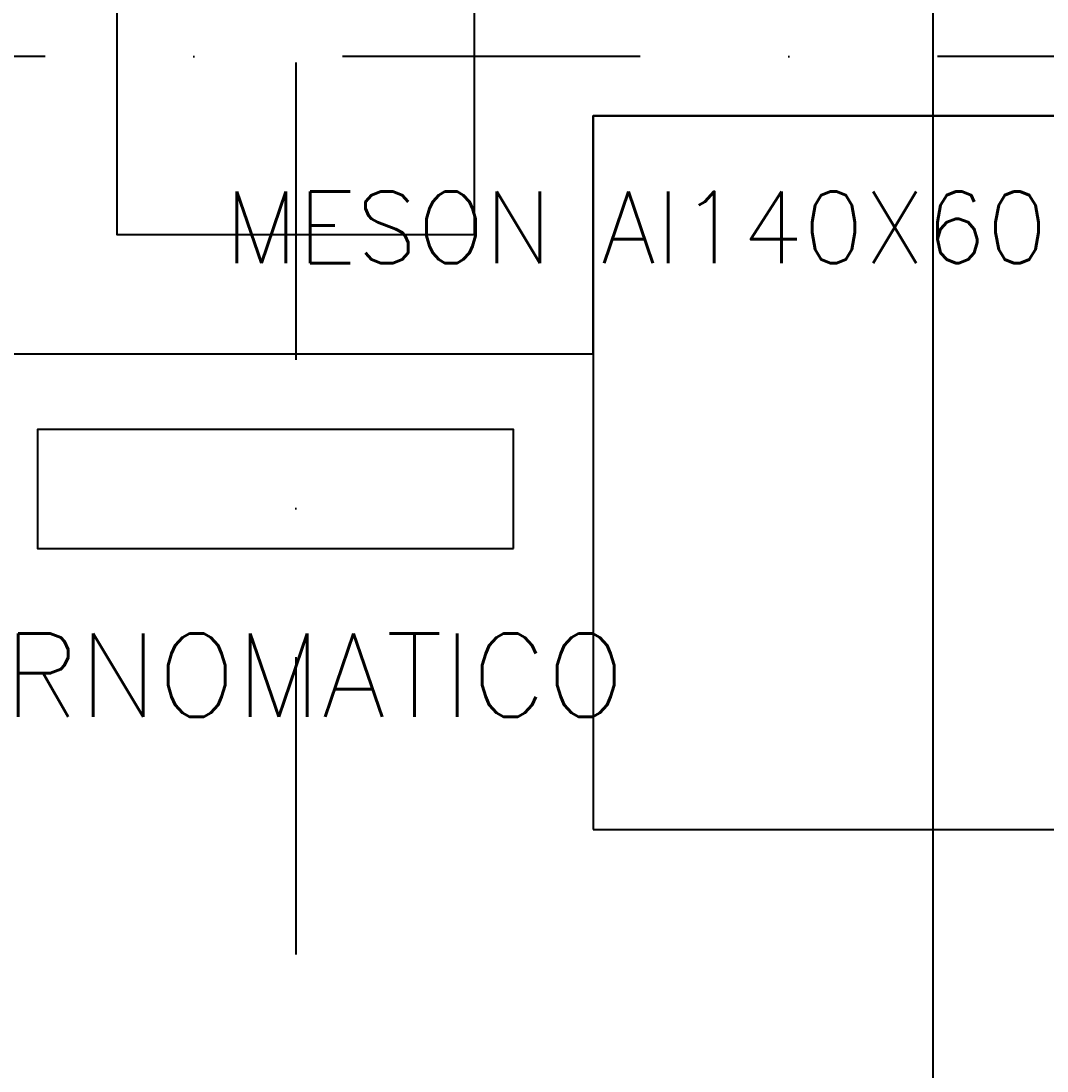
# Model space of a CAD drawing. Header units: millimetres. Extents: x 340 to 1003762, y 22 to 362022.
# Drawn here: x 611990 to 612852, y 290204 to 291087 of the extents above; entities that cross this region are included whole.
import ezdxf

# ---------------------------------------------------------------- set-up
doc = ezdxf.new("R2010")
doc.units = ezdxf.units.MM
doc.linetypes.add('LSBB_P_002 - PLANTA 1° NIVEL SALA DE VENTAS$0$DASHDOT2', pattern=[0.5, 0.25, -0.125, 0, -0.125])
for name, color, linetype in [('A-DEMOLICION SV', 40, 'Continuous'), ('LSBB_P_002 - PLANTA 1° NIVEL SALA DE VENTAS$0$A-Equipamiento acero inox', 8, 'Continuous'), ('LSBB_P_002 - PLANTA 1° NIVEL SALA DE VENTAS$0$E-TABIQUE-CAMARA', 1, 'Continuous'), ('LSBB_P_002 - PLANTA 1° NIVEL SALA DE VENTAS$0$EJES', 8, 'LSBB_P_002 - PLANTA 1° NIVEL SALA DE VENTAS$0$DASHDOT2'), ('LSBB_P_002 - PLANTA 1° NIVEL SALA DE VENTAS$0$ESTRUCTURA', 5, 'Continuous'), ('LSBB_P_002 - PLANTA 1° NIVEL SALA DE VENTAS$0$LINEA CORTES', 7, 'Continuous')]:
    doc.layers.add(name, color=color, linetype=linetype)
doc.styles.add('LSBB_P_002 - PLANTA 1° NIVEL SALA DE VENTAS$0$century gothic', font='GOTHIC.TTF')
doc.styles.add('LSBB_P_002 - PLANTA 1° NIVEL SALA DE VENTAS$0$Estilo1', font='GOTHIC.TTF', dxfattribs={"height": 0.24})

# ---------------------------------------------------------------- blocks, each defined once
blk = doc.blocks.new('LSBB_P_002 - PLANTA 1° NIVEL SALA DE VENTAS', base_point=(223.56961, 14.22023))
at = {"layer": 'LSBB_P_002 - PLANTA 1° NIVEL SALA DE VENTAS$0$A-Equipamiento acero inox'}
for points in [[(835.68948, 304.51565), (837.08948, 304.51565), (837.08948, 305.11565), (835.68948, 305.11565)], [(835.62252, 304.75192), (835.62252, 304.85192), (835.22252, 304.85192), (835.22252, 304.75192)]]:
    blk.add_lwpolyline(points, close=True, dxfattribs=at)
at = {"layer": 'LSBB_P_002 - PLANTA 1° NIVEL SALA DE VENTAS$0$E-TABIQUE-CAMARA'}
blk.add_line((835.68948, 305.11565), (843.28948, 305.11565), dxfattribs=at)
blk.add_lwpolyline([(835.18948, 305.11565), (835.18948, 304.91565), (835.68948, 304.91565), (835.68948, 305.11565)], dxfattribs=at)
at = {"layer": 'LSBB_P_002 - PLANTA 1° NIVEL SALA DE VENTAS$0$EJES'}
for p, q in [((835.43948, 330.16565), (835.43948, 242.51911)), ((879.73764, 305.16565), (769.05721, 305.16565))]:
    blk.add_line(p, q, dxfattribs=at)
at = {"layer": 'LSBB_P_002 - PLANTA 1° NIVEL SALA DE VENTAS$0$ESTRUCTURA'}
blk.add_lwpolyline([(835.58948, 305.31565), (835.58948, 305.01565), (835.28948, 305.01565), (835.28948, 305.31565)], close=True, dxfattribs=at)
at = {"layer": 'LSBB_P_002 - PLANTA 1° NIVEL SALA DE VENTAS$0$LINEA CORTES', "color": 1, "ltscale": 3}
blk.add_line((835.975, 306.29882), (835.975, 295.60618), dxfattribs=at)
at = {"layer": 'LSBB_P_002 - PLANTA 1° NIVEL SALA DE VENTAS$0$A-Equipamiento acero inox', "insert": (835.72559, 305.05194), "char_height": 0.06, "width": 2.6658494, "attachment_point": 2, "style": 'LSBB_P_002 - PLANTA 1° NIVEL SALA DE VENTAS$0$Estilo1'}
blk.add_mtext('{\\Fromans|c0;MESON AI140X60}', dxfattribs=at)
at = {"layer": 'LSBB_P_002 - PLANTA 1° NIVEL SALA DE VENTAS$0$A-Equipamiento acero inox', "insert": (835.06757, 304.61045, 0.00085), "char_height": 0.07, "attachment_point": 7, "style": 'LSBB_P_002 - PLANTA 1° NIVEL SALA DE VENTAS$0$century gothic'}
blk.add_mtext_dynamic_manual_height_columns('\\pi0.012587;{\\Fromans|c0;\\C2;TURNOMATICO\\fArial|b0|i0|c0|p34;\\C256; }', width=0.7185075, gutter_width=12.5, heights=[0], dxfattribs=at)

msp = doc.modelspace()

# ---------------------------------------------------------------- block references
at = {"layer": 'A-DEMOLICION SV', "xscale": 1000, "yscale": 1000, "zscale": 1000}
msp.add_blockref('LSBB_P_002 - PLANTA 1° NIVEL SALA DE VENTAS', (350.92, 111.52), dxfattribs=at)

doc.saveas('drawing.dxf')
